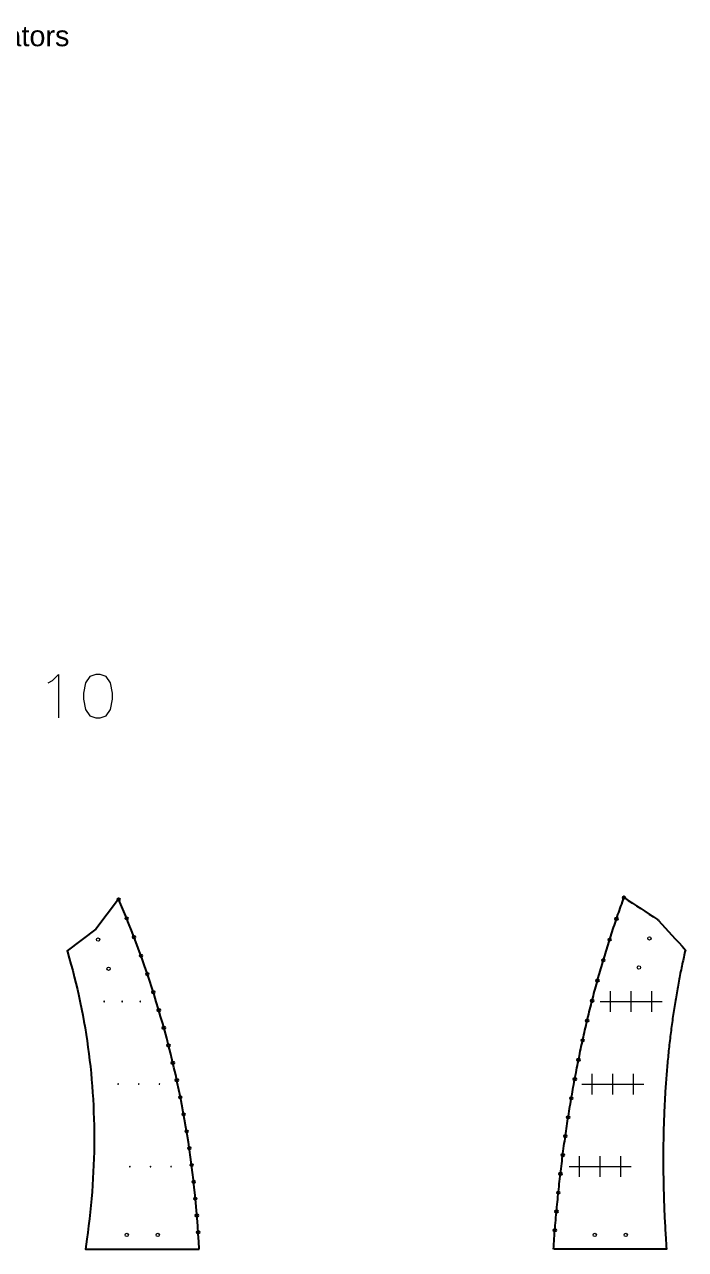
# Model space of a CAD drawing. Header units: inches. Extents: x -241 to 12541, y -1696 to 1281.
# Drawn here: x 908.9 to 1037.1, y 91.2 to 328.6 of the extents above; entities that cross this region are included whole.
import ezdxf
from ezdxf import colors
from ezdxf.entities.mleader import LeaderData, LeaderLine
from ezdxf.math import Vec2, Vec3

# ---------------------------------------------------------------- set-up
doc = ezdxf.new("R2010")
doc.units = ezdxf.units.IN
doc.header["$MEASUREMENT"] = 0
doc.header["$PDMODE"] = 2
doc.header["$PDSIZE"] = 2
doc.layers.add('Annotation', color=7, linetype='Continuous', lineweight=9)
doc.layers.add('Drilling', color=3, linetype='Continuous', lineweight=13)
doc.layers.add('OLD1', color=1, linetype='Continuous')
doc.styles.get("Standard").update_dxf_attribs({"font": 'Arial.ttf'})

# ---------------------------------------------------------------- blocks, each defined once
blk = doc.blocks.new('*U55')
at = {"layer": 'Drilling'}
blk.add_circle((0, 0), 0.0625, dxfattribs=at)
blk = doc.blocks.new('*U56')
at = {"layer": 'Drilling', "color": 0, "linetype": 'ByBlock', "lineweight": -2, "transparency": 16777216}
for p in [(0, 0), (4, 0), (8, 0)]:
    blk.add_blockref('*U55', p, dxfattribs=at)
blk = doc.blocks.new('*U57')
at = {"layer": 'Drilling'}
blk.add_circle((0, 0), 0.0625, dxfattribs=at)
blk = doc.blocks.new('*U58')
at = {"layer": 'Drilling', "color": 0, "linetype": 'ByBlock', "lineweight": -2, "transparency": 16777216}
for p in [(0, 0), (4, 0), (8, 0)]:
    blk.add_blockref('*U57', p, dxfattribs=at)
blk = doc.blocks.new('*U59')
at = {"layer": 'Drilling'}
blk.add_circle((0, 0), 0.0625, dxfattribs=at)
blk = doc.blocks.new('*U60')
at = {"layer": 'Drilling', "color": 0, "linetype": 'ByBlock', "lineweight": -2, "transparency": 16777216}
for p in [(0, 0), (3.5, 0), (7, 0)]:
    blk.add_blockref('*U59', p, dxfattribs=at)
blk = doc.blocks.new('*U94')
at = {"layer": 'Drilling'}
blk.add_point((0, 0), dxfattribs=at)
blk = doc.blocks.new('*U95')
at = {"layer": 'Drilling', "color": 0, "linetype": 'ByBlock', "lineweight": -2, "transparency": 16777216}
for p in [(0, 0), (4, 0), (8, 0)]:
    blk.add_blockref('*U94', p, dxfattribs=at)
blk = doc.blocks.new('*U96')
at = {"layer": 'Drilling'}
blk.add_point((0, 0), dxfattribs=at)
blk = doc.blocks.new('*U97')
at = {"layer": 'Drilling', "color": 0, "linetype": 'ByBlock', "lineweight": -2, "transparency": 16777216}
for p in [(0, 0), (4, 0), (8, 0)]:
    blk.add_blockref('*U96', p, dxfattribs=at)
blk = doc.blocks.new('*U98')
at = {"layer": 'Drilling'}
blk.add_point((0, 0), dxfattribs=at)
blk = doc.blocks.new('*U99')
at = {"layer": 'Drilling', "color": 0, "linetype": 'ByBlock', "lineweight": -2, "transparency": 16777216}
for p in [(0, 0), (4, 0), (8, 0)]:
    blk.add_blockref('*U98', p, dxfattribs=at)

msp = doc.modelspace()

# ---------------------------------------------------------------- linework, layer by layer
msp.add_lwpolyline([(942.80699, 91.21999), (942.72841, 92.72171), (942.63903, 94.22033), (942.53887, 95.71586), (942.42791, 97.20828), (942.30616, 98.69761), (942.17362, 100.18384), (942.03029, 101.66698), (941.87616, 103.14701), (941.71125, 104.62395), (941.53554, 106.09779), (941.34905, 107.56853), (941.15176, 109.03618), (940.94368, 110.50073), (940.72481, 111.96218), (940.49515, 113.42053), (940.2547, 114.87578), (940.00345, 116.32794), (939.74142, 117.777), (939.46859, 119.22296), (939.18498, 120.66583), (938.89057, 122.10559), (938.58537, 123.54226), (938.26938, 124.97583), (937.9426, 126.4063), (937.60503, 127.83368), (937.25666, 129.25796), (936.89751, 130.67914), (936.52756, 132.09722), (936.14683, 133.51221), (935.7553, 134.92409), (935.35298, 136.33288), (934.93987, 137.73858), (934.51597, 139.14117), (934.08127, 140.54067), (933.63579, 141.93707), (933.17952, 143.33037), (932.71245, 144.72057), (932.23459, 146.10768), (931.74594, 147.49169), (931.2465, 148.8726), (930.73627, 150.25041), (930.21525, 151.62513), (929.68344, 152.99674), (929.14083, 154.36527), (928.58744, 155.73069), (928.02325, 157.09301), (927.44827, 158.45224), (927.2011, 159.02447), (922.80964, 153.23306), (917.21858, 149.04195), (917.27147, 148.86559), (917.62418, 147.64598), (917.96444, 146.42435), (918.29226, 145.20068), (918.60764, 143.97497), (918.91059, 142.7472), (919.20111, 141.51736), (919.47921, 140.28545), (919.74489, 139.05145), (919.99816, 137.81534), (920.23901, 136.57713), (920.46745, 135.33679), (920.68349, 134.09432), (920.88712, 132.84969), (921.07835, 131.60291), (921.25717, 130.35396), (921.42359, 129.10283), (921.57761, 127.8495), (921.71923, 126.59397), (921.84846, 125.33622), (921.96528, 124.07624), (922.06969, 122.81401), (922.16171, 121.54954), (922.24132, 120.28279), (922.30852, 119.01378), (922.36332, 117.74247), (922.40571, 116.46887), (922.43568, 115.19296), (922.45324, 113.91473), (922.45837, 112.63417), (922.45109, 111.35126), (922.43137, 110.06601), (922.39923, 108.77839), (922.35464, 107.48841), (922.29762, 106.19604), (922.22815, 104.90128), (922.14623, 103.60413), (922.05186, 102.30457), (921.94502, 101.00259), (921.82571, 99.69819), (921.69394, 98.39136), (921.54968, 97.08209), (921.39293, 95.77038), (921.2237, 94.45621), (921.04196, 93.13958), (920.7593, 91.21999)], close=True)
msp.add_open_spline([(1011.53731, 91.21999), (1011.58666, 91.90406), (1011.63602, 92.58813), (1011.68538, 93.2722), (1011.73884, 93.95235), (1011.7923, 94.6325), (1011.84577, 95.31265), (1011.90333, 95.98888), (1011.9609, 96.6651), (1012.01847, 97.34133), (1012.08014, 98.01363), (1012.14181, 98.68594), (1012.20348, 99.35824), (1012.26925, 100.02662), (1012.33503, 100.695), (1012.4008, 101.36339), (1012.47068, 102.02784), (1012.54056, 102.6923), (1012.61044, 103.35676), (1012.68443, 104.0173), (1012.75841, 104.67784), (1012.83239, 105.33837), (1012.91048, 105.99499), (1012.98857, 106.6516), (1013.06666, 107.30822), (1013.14885, 107.96091), (1013.23104, 108.6136), (1013.31323, 109.2663), (1013.39953, 109.91507), (1013.48582, 110.56384), (1013.57212, 111.21261), (1013.66252, 111.85746), (1013.75292, 112.5023), (1013.84332, 113.14715), (1013.93782, 113.78808), (1014.03233, 114.429), (1014.12683, 115.06993), (1014.22544, 115.70693), (1014.32405, 116.34394), (1014.42266, 116.98094), (1014.52537, 117.61402), (1014.62808, 118.2471), (1014.7308, 118.88018), (1014.83761, 119.50934), (1014.94443, 120.1385), (1015.05125, 120.76766), (1015.16217, 121.3929), (1015.27309, 122.01813), (1015.38401, 122.64337), (1015.49904, 123.26468), (1015.61406, 123.886), (1015.72909, 124.50731), (1015.84822, 125.12471), (1015.96735, 125.7421), (1016.08648, 126.35949), (1016.20971, 126.97296), (1016.33294, 127.58643), (1016.45618, 128.1999), (1016.58351, 128.80945), (1016.71085, 129.41899), (1016.83819, 130.02854), (1016.96963, 130.63417), (1017.10107, 131.23979), (1017.23252, 131.84542), (1017.36806, 132.44712), (1017.50361, 133.04882), (1017.63916, 133.65053), (1017.77881, 134.24831), (1017.91846, 134.84609), (1018.05811, 135.44387), (1018.20186, 136.03773), (1018.34562, 136.63159), (1018.48937, 137.22544), (1018.63723, 137.81538), (1018.78509, 138.40532), (1018.93295, 138.99525), (1019.08491, 139.58127), (1019.23687, 140.16728), (1019.38884, 140.75329), (1019.5449, 141.33539), (1019.70097, 141.91748), (1019.85704, 142.49957), (1020.01721, 143.07774), (1020.17738, 143.65591), (1020.33755, 144.23408), (1020.50183, 144.80832), (1020.6661, 145.38257), (1020.83038, 145.95682), (1020.99876, 146.52714), (1021.16714, 147.09747), (1021.33552, 147.66779), (1021.508, 148.23419), (1021.68049, 148.8006), (1021.85297, 149.367), (1022.02956, 149.92948), (1022.20615, 150.49196), (1022.38274, 151.05444), (1022.56343, 151.613), (1022.74412, 152.17156), (1022.92481, 152.73011), (1023.10961, 153.28475), (1023.29441, 153.83938), (1023.4792, 154.39402), (1023.6681, 154.94473), (1023.857, 155.49545), (1024.0459, 156.04616), (1024.23891, 156.59295), (1024.43191, 157.13974), (1024.62492, 157.68653), (1024.82618, 158.24053), (1025.02745, 158.79453), (1025.22871, 159.34853), (1027.39217, 157.93553), (1029.55562, 156.52253), (1031.71907, 155.10952), (1031.79048, 155.06288), (1031.8564, 155.00658), (1031.91364, 154.94334), (1033.64769, 153.02757), (1035.38173, 151.11179), (1037.11578, 149.19602), (1036.91215, 148.28495), (1036.70853, 147.37388), (1036.5049, 146.46281), (1036.4032, 145.97337), (1036.3015, 145.48394), (1036.19979, 144.9945), (1036.10244, 144.50105), (1036.00508, 144.0076), (1035.90772, 143.51415), (1035.81472, 143.01668), (1035.72171, 142.51922), (1035.62871, 142.02176), (1035.54006, 141.52028), (1035.45142, 141.0188), (1035.36277, 140.51732), (1035.27849, 140.01182), (1035.19421, 139.50632), (1035.10992, 139.00082), (1035.03001, 138.49129), (1034.9501, 137.98177), (1034.87019, 137.47225), (1034.79465, 136.9587), (1034.71911, 136.44516), (1034.64358, 135.93161), (1034.57242, 135.41403), (1034.50127, 134.89646), (1034.43011, 134.37888), (1034.36335, 133.85728), (1034.29658, 133.33568), (1034.22982, 132.81407), (1034.16744, 132.28844), (1034.10507, 131.7628), (1034.0427, 131.23717), (1033.98473, 130.7075), (1033.92676, 130.17784), (1033.86878, 129.64817), (1033.81522, 129.11447), (1033.76165, 128.58077), (1033.70808, 128.04707), (1033.65893, 127.50934), (1033.60977, 126.9716), (1033.56062, 126.43387), (1033.51588, 125.8921), (1033.47114, 125.35033), (1033.4264, 124.80856), (1033.38609, 124.26276), (1033.34577, 123.71696), (1033.30546, 123.17115), (1033.26957, 122.62131), (1033.23368, 122.07147), (1033.1978, 121.52163), (1033.16634, 120.96776), (1033.13489, 120.41388), (1033.10344, 119.86001), (1033.07642, 119.30209), (1033.04941, 118.74418), (1033.02239, 118.18627), (1032.99982, 117.62433), (1032.97725, 117.06238), (1032.95468, 116.50043), (1032.93656, 115.93445), (1032.91843, 115.36847), (1032.90031, 114.80249), (1032.88665, 114.23247), (1032.87298, 113.66245), (1032.85931, 113.09244), (1032.8501, 112.51839), (1032.84089, 111.94434), (1032.83168, 111.37029), (1032.82694, 110.79221), (1032.82219, 110.21412), (1032.81745, 109.63604), (1032.81717, 109.05393), (1032.81689, 108.47181), (1032.81662, 107.8897), (1032.82081, 107.30355), (1032.82501, 106.7174), (1032.82921, 106.13126), (1032.83788, 105.54108), (1032.84655, 104.95091), (1032.85523, 104.36073), (1032.86838, 103.76653), (1032.88154, 103.17232), (1032.89469, 102.57812), (1032.91233, 101.97989), (1032.92998, 101.38166), (1032.94762, 100.78342), (1032.96975, 100.18117), (1032.99188, 99.57891), (1033.01401, 98.97665), (1033.04063, 98.37037), (1033.06726, 97.76409), (1033.09388, 97.15781), (1033.12501, 96.54751), (1033.15613, 95.9372), (1033.18725, 95.3269), (1033.22293, 94.71171), (1033.2586, 94.09653), (1033.29428, 93.48134), (1033.35061, 92.72756), (1033.40695, 91.97377), (1033.46329, 91.21999), (1026.1793, 91.21999), (1018.89532, 91.21999), (1011.61134, 91.21999)], degree=3, knots=[0, 0, 0, 0, 1, 1, 1, 2, 2, 2, 3, 3, 3, 4, 4, 4, 5, 5, 5, 6, 6, 6, 7, 7, 7, 8, 8, 8, 9, 9, 9, 10, 10, 10, 11, 11, 11, 12, 12, 12, 13, 13, 13, 14, 14, 14, 15, 15, 15, 16, 16, 16, 17, 17, 17, 18, 18, 18, 19, 19, 19, 20, 20, 20, 21, 21, 21, 22, 22, 22, 23, 23, 23, 24, 24, 24, 25, 25, 25, 26, 26, 26, 27, 27, 27, 28, 28, 28, 29, 29, 29, 30, 30, 30, 31, 31, 31, 32, 32, 32, 33, 33, 33, 34, 34, 34, 35, 35, 35, 36, 36, 36, 37, 37, 37, 38, 38, 38, 38.255876806, 38.255876806, 38.255876806, 39.255876806, 39.255876806, 39.255876806, 40.255876806, 40.255876806, 40.255876806, 41.255876806, 41.255876806, 41.255876806, 42.255876806, 42.255876806, 42.255876806, 43.255876806, 43.255876806, 43.255876806, 44.255876806, 44.255876806, 44.255876806, 45.255876806, 45.255876806, 45.255876806, 46.255876806, 46.255876806, 46.255876806, 47.255876806, 47.255876806, 47.255876806, 48.255876806, 48.255876806, 48.255876806, 49.255876806, 49.255876806, 49.255876806, 50.255876806, 50.255876806, 50.255876806, 51.255876806, 51.255876806, 51.255876806, 52.255876806, 52.255876806, 52.255876806, 53.255876806, 53.255876806, 53.255876806, 54.255876806, 54.255876806, 54.255876806, 55.255876806, 55.255876806, 55.255876806, 56.255876806, 56.255876806, 56.255876806, 57.255876806, 57.255876806, 57.255876806, 58.255876806, 58.255876806, 58.255876806, 59.255876806, 59.255876806, 59.255876806, 60.255876806, 60.255876806, 60.255876806, 61.255876806, 61.255876806, 61.255876806, 62.255876806, 62.255876806, 62.255876806, 63.255876806, 63.255876806, 63.255876806, 64.255876806, 64.255876806, 64.255876806, 65.255876806, 65.255876806, 65.255876806, 66.255876806, 66.255876806, 66.255876806, 67.255876806, 67.255876806, 67.255876806, 68.255876806, 68.255876806, 68.255876806, 69.255876806, 69.255876806, 69.255876806, 70.255876806, 70.255876806, 70.255876806, 71.255876806, 71.255876806, 71.255876806, 72.255876806, 72.255876806, 72.255876806, 73.255876806, 73.255876806, 73.255876806, 74.255876806, 74.255876806, 74.255876806, 74.255876806])
at = {"layer": 'Annotation'}
msp.add_lwpolyline([(913.55262, 201.00064), (914.3564, 201.40253), (915.56206, 202.60819), (915.56206, 194.16854)], dxfattribs=at)
msp.add_lwpolyline([(923.59982, 194.16854), (924.80549, 194.57043), (925.60926, 195.77609), (926.01115, 197.78553), (926.01115, 198.9912), (925.60926, 201.00064), (924.80549, 202.2063), (923.59982, 202.60819), (922.79605, 202.60819), (921.59038, 202.2063), (920.78661, 201.00064), (920.38472, 198.9912), (920.38472, 197.78553), (920.78661, 195.77609), (921.59038, 194.57043), (922.79605, 194.16854)], close=True, dxfattribs=at)
at = {"layer": 'Drilling'}
for centre in [(923.22207, 151.20913), (1030.1545, 151.45018), (925.24652, 145.56098), (1028.11901, 145.806), (928.78314, 93.96999), (934.78314, 93.96999), (1019.53731, 93.96999), (1025.53731, 93.96999)]:
    msp.add_circle(centre, 0.3225, dxfattribs=at)
at = {"layer": 'OLD1'}
for centre in [(927.2011, 159.02447), (1025.22871, 159.34853), (928.75, 155.32959), (1023.77334, 155.25155), (930.19204, 151.68499), (1022.43206, 151.20692), (931.53096, 148.08611), (1021.20064, 147.21092), (932.77551, 144.53287), (1020.06882, 143.26404), (933.92822, 141.02041), (934.99606, 137.54738), (1019.02871, 139.36454), (1018.07399, 135.50947), (935.98121, 134.10942), (936.89071, 130.7052), (1017.19987, 131.69501), (937.72426, 127.32953), (1016.3996, 127.91823), (938.48867, 123.98099), (1015.66763, 124.17533), (939.18688, 120.65617), (1014.99935, 120.46199), (939.81852, 117.35065), (1014.39057, 116.77364), (940.38912, 114.06224), (1013.83747, 113.10545), (940.90075, 110.7874), (1013.33795, 109.45211), (941.35488, 107.5225), (941.74168, 104.26217), (1012.88831, 105.80857), (1012.48558, 102.16944), (942.09398, 101.00787), (942.38352, 97.7512), (1012.12741, 98.52899), (1011.81186, 94.88124), (942.62098, 94.48989)]:
    msp.add_circle(centre, 0.25, dxfattribs=at)

# ---------------------------------------------------------------- block references
at = {"layer": 'Drilling'}
for name, p in [('*U99', (1022.60699, 139.21999)), ('*U97', (1019.05024, 123.21999)), ('*U95', (1016.58319, 107.21999))]:
    msp.add_blockref(name, p, dxfattribs=at)
at = {"layer": 'Drilling', "xscale": -1}
for name, p in [('*U60', (931.39723, 139.21999)), ('*U58', (935.1084, 123.21999)), ('*U56', (937.37723, 107.21999))]:
    msp.add_blockref(name, p, dxfattribs=at)

# ---------------------------------------------------------------- leaders
at = {"layer": 'Annotation'}
ml = msp.add_multileader_mtext('Standard', dxfattribs=at)
ml.set_content('\\A1;0.500" Rib Indicators \\P(80 Total)', color=256)
ml.set_leader_properties()
ml.build(insert=Vec2(0, 0))
ml.multileader.update_dxf_attribs({"text_right_attachment_type": 6, "dogleg_length": 0.36, "arrow_head_size": 0.18})
ctx = ml.context
ctx.base_point, ctx.arrow_head_size, ctx.landing_gap_size, ctx.plane_origin = Vec3(865.9026, 325.80276), 0.18, 0.09, Vec3(991.09139, 305.1002)
ctx.right_attachment = 6
notes = []
notes.append((ctx, [(1, (1, 1, 0), (865.5426, 325.80276), (1, 0), 0.36, [(0, [(851.60042, 317.07256)], 0, [])])]))
ctx.mtext.insert, ctx.mtext.flow_direction = Vec3(865.9926, 328.34846), 5
for ctx, leaders in notes:
    for number, flags, end, landing, length, lines in leaders:
        leader = LeaderData()
        leader.index, (leader.has_last_leader_line, leader.has_dogleg_vector, leader.attachment_direction) = number, flags
        leader.last_leader_point, leader.dogleg_vector, leader.dogleg_length = Vec3(end), Vec3(landing), length
        for number, points, colour, breaks in lines:
            line = LeaderLine()
            line.index, line.vertices, line.color, line.breaks = number, Vec3.list(points), colors.encode_raw_color(colour), breaks
            leader.lines.append(line)
        ctx.leaders.append(leader)

doc.saveas('drawing.dxf')
